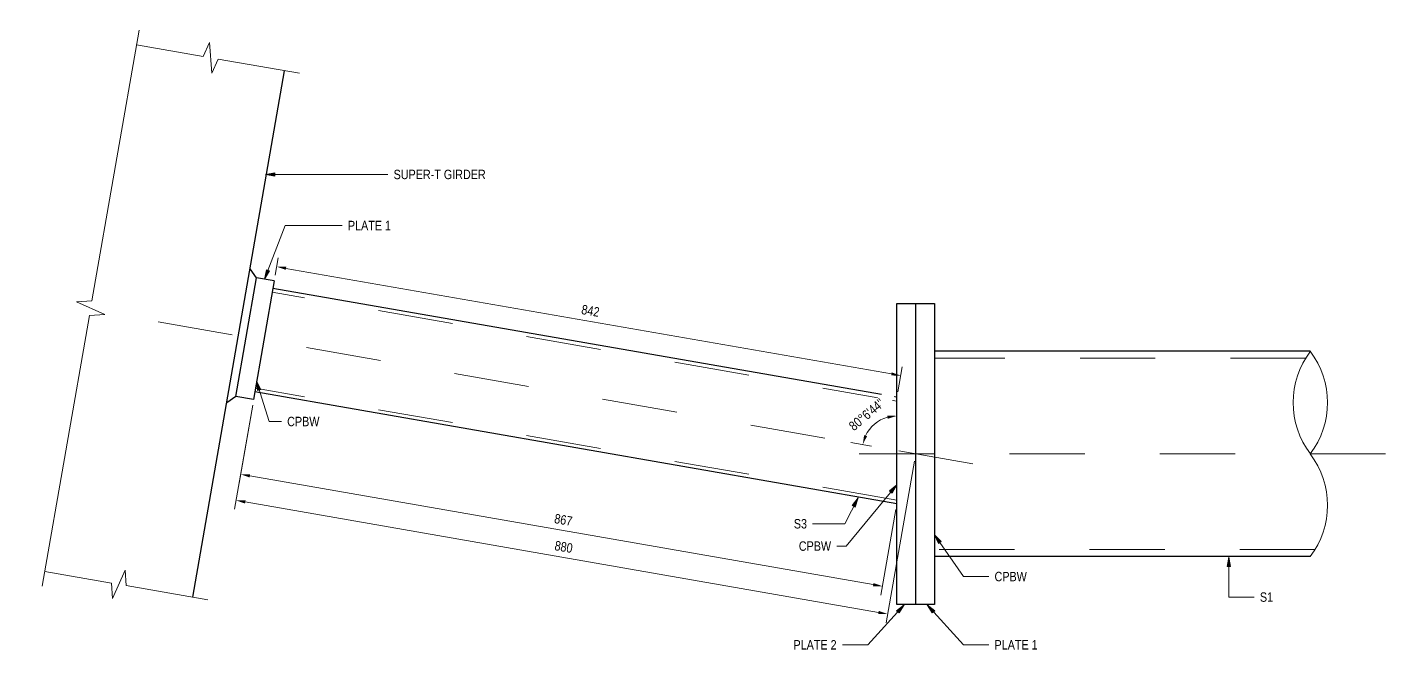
# Model space of a CAD drawing. Header units: metres. Extents: x -1108 to -1097, y 3 to 518.
# Drawn here: x -1099.114 to -1097.287, y 511.99 to 512.817 of the extents above; entities that cross this region are included whole.
import ezdxf

# ---------------------------------------------------------------- set-up
doc = ezdxf.new("R2010")
doc.units = ezdxf.units.M
doc.linetypes.add('JacobsCenter', pattern=[0.015, 0.009, -0.0015, 0.003, -0.0015])
doc.linetypes.add('JacobsDash', pattern=[0.0045, 0.003, -0.0015])
doc.layers.get('Defpoints').update_dxf_attribs({"color": 41})
for name, color, linetype, lineweight in [('A-ANNO-DIMS', 7, 'Continuous', 9), ('A-DETL', 7, 'Continuous', 13), ('A-DETL-GENF', 7, 'Continuous', 9), ('G-ANNO-TEXT', 7, 'Continuous', 9)]:
    doc.layers.add(name, color=color, linetype=linetype, lineweight=lineweight)
doc.styles.add('Arial Narrow_1', font='ARIALN.TTF', dxfattribs={"height": 0.0125})
doc.dimstyles.new('Dimension_Angle_O__DMS_', dxfattribs={"dimscale": 0.3048, "dimtxt": 0.012793, "dimasz": 0.04101, "dimexe": 0.03937, "dimexo": 0.026247, "dimgap": 0.032808, "dimtad": 1, "dimdec": 3, "dimlfac": 1000, "dimrnd": 0.001, "dimzin": 0, "dimdsep": 46, "dimtxsty": 'Arial Narrow_1', "dimsah": 1, "dimcen": 0.09, "dimaunit": 1, "dimadec": 4, "dimazin": 0, "dimtfac": 1, "dimtdec": 4, "dimtix": 1, "dimtmove": 0, "dimatfit": 3, "dimfxl": 1, "dimtvp": 1, "dimtfill": 1, "dimtolj": 1, "dimtzin": 0, "dimlwd": 18, "dimlwe": 18, "dimarcsym": 2})
doc.dimstyles.new('Dimension_Standard_O__mm__1', dxfattribs={"dimscale": 0.3048, "dimtxt": 0.012793, "dimasz": 0.04101, "dimexe": 0.03937, "dimexo": 0.024606, "dimgap": 0.024606, "dimtad": 1, "dimdec": 0, "dimlfac": 1000, "dimzin": 0, "dimdsep": 46, "dimtxsty": 'Arial Narrow_1', "dimsah": 1, "dimcen": 0.09, "dimaunit": 1, "dimadec": 4, "dimazin": 0, "dimtfac": 1, "dimtdec": 4, "dimtix": 1, "dimtmove": 0, "dimatfit": 3, "dimfxl": 1, "dimtvp": 1, "dimtfill": 1, "dimtolj": 1, "dimtzin": 0, "dimlwd": 18, "dimlwe": 18, "dimarcsym": 2})

# ---------------------------------------------------------------- blocks, each defined once
blk = doc.blocks.new('CS_DET_Pile-Column_BreakLine - Tubular BreakLine-9185518-DRG-2873204 - SECTION 4')
at = {"layer": 'A-DETL-GENF', "lineweight": 18}
for centre, start, end in [((0.2048, -0.0903), 52.9573, 127.0427), ((0.0683, 0.0907), 232.9573, 307.0427), ((0.2048, 0.0907), 232.9573, 307.0427)]:
    blk.add_arc(centre, 0.1133, start, end, dxfattribs=at)
blk = doc.blocks.new('CS_DET_BreakLine_ViewScale - Std Break-9185527-DRG-2873204 - SECTION 4')
at = {"layer": 'A-DETL-GENF'}
for p, q in [((0.095, 0.02), (0.09, 0)), ((0.105, -0.02), (0.095, 0.02)), ((0.09, 0), (-0.02, 0)), ((0.11, 0), (0.105, -0.02)), ((0.2, 0), (0.11, 0))]:
    blk.add_line(p, q, dxfattribs=at)
blk = doc.blocks.new('CS_DET_BreakLine_ViewScale - Std Break-9185529-DRG-2873204 - SECTION 4')
at = {"layer": 'A-DETL-GENF'}
for p, q in [((0.095, -0.02), (0.105, 0.02)), ((0.105, 0.02), (0.11, 0)), ((-0.02, 0), (0.09, 0)), ((0.09, 0), (0.095, -0.02)), ((0.11, 0), (0.2, 0))]:
    blk.add_line(p, q, dxfattribs=at)
blk = doc.blocks.new('CS_DET_BreakLine_ViewScale - Std Break-9185534-DRG-2873204 - SECTION 4')
at = {"layer": 'A-DETL-GENF'}
for p, q in [((0.3502, -0.02), (0.3602, 0.02)), ((0.3602, 0.02), (0.3652, 0)), ((-0.02, 0), (0.3452, 0)), ((0.3452, 0), (0.3502, -0.02)), ((0.3652, 0), (0.7303, 0))]:
    blk.add_line(p, q, dxfattribs=at)
blk = doc.blocks.new('DIMBLOCK16-DRG-2873204 - SECTION 4')
at = {"layer": 'A-ANNO-DIMS', "color": 0, "lineweight": 18, "transparency": 16777216}
for p, q in [((-1098.8142, 512.3148), (-1098.8384, 512.1763)), ((-1097.934, 512.24), (-1097.9714, 512.0252)), ((-1098.824, 512.186), (-1097.9817, 512.0391))]:
    blk.add_line(p, q, dxfattribs=at)
at = {"layer": 'A-ANNO-DIMS', "color": 0, "transparency": 16777216}
for points in [[(-1098.8236, 512.188), (-1098.8244, 512.1839), (-1098.8363, 512.1881)], [(-1097.9813, 512.0412), (-1097.9821, 512.0371), (-1097.9694, 512.037)]]:
    blk.add_solid(points, dxfattribs=at)
at = {"layer": 'Defpoints', "color": 0, "transparency": 16777216}
for p in [(-1098.8129, 512.3222), (-1097.9327, 512.2474), (-1097.9694, 512.037)]:
    blk.add_point(p, dxfattribs=at)
at = {"layer": 'A-ANNO-DIMS', "color": 0, "lineweight": 18, "transparency": 16777216, "insert": (-1098.4005, 512.1262), "char_height": 0.0125, "width": 0.02851, "attachment_point": 5, "rotation": 350.1124, "style": 'Arial Narrow_1', "bg_fill": 3, "box_fill_scale": 1.1, "bg_fill_color": 256, "bg_fill_true_color": 13158600, "bg_fill_transparency": 0}
blk.add_mtext('\\A1;880', dxfattribs=at)
blk = doc.blocks.new('DIMBLOCK17-DRG-2873204 - SECTION 4')
at = {"layer": 'A-ANNO-DIMS', "color": 0, "lineweight": 18, "transparency": 16777216}
for p, q in [((-1097.9573, 512.3164), (-1097.9573, 512.2884)), ((-1098.0185, 512.2649), (-1097.9909, 512.2601))]:
    blk.add_line(p, q, dxfattribs=at)
blk.add_arc((-1097.9573, 512.2542), 0.0462, 105.5645, 154.5479, dxfattribs=at)
at = {"layer": 'A-ANNO-DIMS', "color": 0, "transparency": 16777216}
for points in [[(-1097.9699, 512.3008), (-1097.9694, 512.2966), (-1097.9573, 512.3004)], [(-1097.997, 512.2734), (-1098.0009, 512.2747), (-1098.0027, 512.2622)]]:
    blk.add_solid(points, dxfattribs=at)
at = {"layer": 'Defpoints', "color": 0, "transparency": 16777216}
blk.add_point((-1097.9573, 512.2542), dxfattribs=at)
at = {"layer": 'A-ANNO-DIMS', "color": 0, "lineweight": 18, "transparency": 16777216, "insert": (-1097.9975, 512.3021), "char_height": 0.0125, "width": 0.084555, "attachment_point": 5, "rotation": 40.0562, "style": 'Arial Narrow_1', "bg_fill": 3, "box_fill_scale": 1.1, "bg_fill_color": 256, "bg_fill_true_color": 13158600, "bg_fill_transparency": 0}
blk.add_mtext('\\A1;80°6\'44"', dxfattribs=at)
at = {"layer": 'Defpoints', "color": 0, "transparency": 16777216}
for p in [(-1097.9573, 512.3244), (-1097.978, 512.2955), (-1098.0264, 512.2663)]:
    blk.add_point(p, dxfattribs=at)
blk = doc.blocks.new('DIMBLOCK18-DRG-2873204 - SECTION 4')
at = {"layer": 'A-ANNO-DIMS', "color": 0, "lineweight": 18, "transparency": 16777216}
for p, q in [((-1098.7842, 512.4872), (-1098.7801, 512.5105)), ((-1098.7699, 512.4965), (-1097.9646, 512.3562)), ((-1097.956, 512.3325), (-1097.9502, 512.3658))]:
    blk.add_line(p, q, dxfattribs=at)
at = {"layer": 'A-ANNO-DIMS', "color": 0, "transparency": 16777216}
for points in [[(-1098.7695, 512.4986), (-1098.7702, 512.4945), (-1098.7822, 512.4987)], [(-1097.9642, 512.3582), (-1097.9649, 512.3541), (-1097.9522, 512.354)]]:
    blk.add_solid(points, dxfattribs=at)
at = {"layer": 'Defpoints', "color": 0, "transparency": 16777216}
for p in [(-1098.7855, 512.4798), (-1097.9522, 512.354), (-1097.9573, 512.3251)]:
    blk.add_point(p, dxfattribs=at)
at = {"layer": 'A-ANNO-DIMS', "color": 0, "lineweight": 18, "transparency": 16777216, "insert": (-1098.3648, 512.44), "char_height": 0.0125, "width": 0.02851, "attachment_point": 5, "rotation": 350.1124, "style": 'Arial Narrow_1', "bg_fill": 3, "box_fill_scale": 1.1, "bg_fill_color": 256, "bg_fill_true_color": 13158600, "bg_fill_transparency": 0}
blk.add_mtext('\\A1;842', dxfattribs=at)
blk = doc.blocks.new('DIMBLOCK19-DRG-2873204 - SECTION 4')
at = {"layer": 'A-ANNO-DIMS', "color": 0, "lineweight": 18, "transparency": 16777216}
for p, q in [((-1098.8142, 512.3148), (-1098.8323, 512.211)), ((-1098.8179, 512.2207), (-1097.9887, 512.0761)), ((-1097.9586, 512.1759), (-1097.9784, 512.0621))]:
    blk.add_line(p, q, dxfattribs=at)
at = {"layer": 'A-ANNO-DIMS', "color": 0, "transparency": 16777216}
for points in [[(-1098.8176, 512.2227), (-1098.8183, 512.2186), (-1098.8303, 512.2228)], [(-1097.9883, 512.0782), (-1097.989, 512.074), (-1097.9763, 512.074)]]:
    blk.add_solid(points, dxfattribs=at)
at = {"layer": 'Defpoints', "color": 0, "transparency": 16777216}
for p in [(-1098.8129, 512.3222), (-1097.9573, 512.1833), (-1097.9763, 512.074)]:
    blk.add_point(p, dxfattribs=at)
at = {"layer": 'A-ANNO-DIMS', "color": 0, "lineweight": 18, "transparency": 16777216, "insert": (-1098.4009, 512.1621), "char_height": 0.0125, "width": 0.02851, "attachment_point": 5, "rotation": 350.1124, "style": 'Arial Narrow_1', "bg_fill": 3, "box_fill_scale": 1.1, "bg_fill_color": 256, "bg_fill_true_color": 13158600, "bg_fill_transparency": 0}
blk.add_mtext('\\A1;867', dxfattribs=at)

msp = doc.modelspace()

# ---------------------------------------------------------------- hatches: boundary and pattern name
at = {"layer": 'G-ANNO-TEXT'}
for points in [[(-1098.7970145, 512.6212943), (-1098.7845145, 512.6190902), (-1098.7845145, 512.6234983)], [(-1098.7983782, 512.4822583), (-1098.7918156, 512.493123), (-1098.7959273, 512.4947123)], [(-1098.8092074, 512.3465533), (-1098.8075624, 512.3339676), (-1098.803357, 512.3352892)], [(-1097.9573324, 512.2089106), (-1097.9669954, 512.2006805), (-1097.9635978, 512.1978719)], [(-1098.0089602, 512.191382), (-1098.0166106, 512.1812538), (-1098.0126852, 512.179248)], [(-1097.9072618, 512.1425295), (-1097.9019566, 512.1309985), (-1097.8983327, 512.1335084)], [(-1097.5157215, 512.1126623), (-1097.5179256, 512.1001623), (-1097.5135174, 512.1001623)], [(-1097.9475871, 512.0492122), (-1097.9576268, 512.0414461), (-1097.9543652, 512.0384807)], [(-1097.9169557, 512.0492122), (-1097.9101776, 512.0384807), (-1097.906916, 512.0414461)]]:
    msp.add_hatch(color=256, dxfattribs=at).paths.add_polyline_path(points)

# ---------------------------------------------------------------- linework, layer by layer
at = {"layer": 'A-DETL', "lineweight": 25}
for p, q in [((-1098.8936226, 512.0593593), (-1098.7716518, 512.7591117)), ((-1098.8090484, 512.483914), (-1098.8175202, 512.4959626)), ((-1098.836523, 512.3262906), (-1098.8090484, 512.483914)), ((-1098.7854629, 512.4798029), (-1098.8129376, 512.3221795)), ((-1098.7854629, 512.4798029), (-1098.8090484, 512.483914)), ((-1097.9572714, 512.3251413), (-1098.7872058, 512.4698037)), ((-1097.9572714, 512.4498805), (-1097.9072714, 512.4498805)), ((-1097.9572714, 512.0498805), (-1097.9572714, 512.4498805)), ((-1097.9322714, 512.4498805), (-1097.9322714, 512.0498805)), ((-1097.9072714, 512.4498805), (-1097.9072714, 512.0498805)), ((-1097.4072714, 512.3864306), (-1097.9072714, 512.3864306)), ((-1098.836523, 512.3262906), (-1098.8485718, 512.3178178)), ((-1098.8129376, 512.3221795), (-1098.836523, 512.3262906)), ((-1097.9572714, 512.183335), (-1098.8111946, 512.3321787)), ((-1097.4072714, 512.1133306), (-1097.9072714, 512.1133306)), ((-1097.9072714, 512.0498805), (-1097.9572714, 512.0498805))]:
    msp.add_line(p, q, dxfattribs=at)
at = {"layer": 'A-DETL', "linetype": 'JacobsDash', "lineweight": 18}
for p, q in [((-1097.9572714, 512.320066), (-1098.7880644, 512.4648779)), ((-1097.4135915, 512.3771306), (-1097.9072714, 512.3771306)), ((-1097.9572714, 512.1884104), (-1098.8103361, 512.3371044)), ((-1097.4009513, 512.1226306), (-1097.9072714, 512.1226306))]:
    msp.add_line(p, q, dxfattribs=at)
at = {"layer": 'A-DETL', "linetype": 'JacobsCenter'}
for p, q in [((-1097.8561219, 512.2366072), (-1098.9506252, 512.4273854)), ((-1098.0072714, 512.2498805), (-1097.2872714, 512.2498805))]:
    msp.add_line(p, q, dxfattribs=at)
at = {"layer": 'G-ANNO-TEXT'}
for p, q in [((-1098.7845145, 512.6234983), (-1098.7970145, 512.6212943)), ((-1098.7970145, 512.6212943), (-1098.7845145, 512.6190902)), ((-1098.7970145, 512.6212943), (-1098.6342138, 512.6212943)), ((-1098.7845145, 512.6190902), (-1098.7845145, 512.6234983)), ((-1098.7983782, 512.4822583), (-1098.7708787, 512.553402)), ((-1098.7708787, 512.553402), (-1098.6950106, 512.553402)), ((-1098.7959273, 512.4947123), (-1098.7983782, 512.4822583)), ((-1098.7983782, 512.4822583), (-1098.7918156, 512.493123)), ((-1098.7918156, 512.493123), (-1098.7959273, 512.4947123)), ((-1098.8092074, 512.3465533), (-1098.8075624, 512.3339676)), ((-1098.803357, 512.3352892), (-1098.8092074, 512.3465533)), ((-1098.8092074, 512.3465533), (-1098.7923511, 512.2929169)), ((-1098.8075624, 512.3339676), (-1098.803357, 512.3352892)), ((-1098.7923511, 512.2929169), (-1098.7758183, 512.2929169)), ((-1097.9573324, 512.2089106), (-1098.0247172, 512.1273938)), ((-1097.9573324, 512.2089106), (-1097.9669954, 512.2006805)), ((-1097.9669954, 512.2006805), (-1097.9635978, 512.1978719)), ((-1097.9635978, 512.1978719), (-1097.9573324, 512.2089106)), ((-1098.0089602, 512.191382), (-1098.0265042, 512.1570475)), ((-1098.0089602, 512.191382), (-1098.0166106, 512.1812538)), ((-1098.0166106, 512.1812538), (-1098.0126852, 512.179248)), ((-1098.0126852, 512.179248), (-1098.0089602, 512.191382)), ((-1098.0664389, 512.1570475), (-1098.0693134, 512.1570475)), ((-1098.0265042, 512.1570475), (-1098.0664389, 512.1570475)), ((-1097.9072618, 512.1425295), (-1097.9019566, 512.1309985)), ((-1097.8983327, 512.1335084), (-1097.9072618, 512.1425295)), ((-1097.9072618, 512.1425295), (-1097.8687151, 512.0868744)), ((-1098.0368524, 512.1273938), (-1098.0372076, 512.1273938)), ((-1098.0247172, 512.1273938), (-1098.0368524, 512.1273938)), ((-1097.9019566, 512.1309985), (-1097.8983327, 512.1335084)), ((-1097.5157215, 512.1126623), (-1097.5179256, 512.1001623)), ((-1097.5135174, 512.1001623), (-1097.5157215, 512.1126623)), ((-1097.5157215, 512.1126623), (-1097.5157215, 512.0596029)), ((-1097.8687151, 512.0868744), (-1097.8348245, 512.0868744)), ((-1097.5179256, 512.1001623), (-1097.5135174, 512.1001623)), ((-1097.9475871, 512.0492122), (-1097.9958277, 511.9961529)), ((-1097.9475871, 512.0492122), (-1097.9576268, 512.0414461)), ((-1097.9543652, 512.0384807), (-1097.9475871, 512.0492122)), ((-1097.9169557, 512.0492122), (-1097.9101776, 512.0384807)), ((-1097.906916, 512.0414461), (-1097.9169557, 512.0492122)), ((-1097.9169557, 512.0492122), (-1097.8687151, 511.9961529)), ((-1097.5157215, 512.0596029), (-1097.4818309, 512.0596029)), ((-1097.9576268, 512.0414461), (-1097.9543652, 512.0384807)), ((-1097.9101776, 512.0384807), (-1097.906916, 512.0414461)), ((-1098.0293683, 511.9961529), (-1098.0297214, 511.9961529)), ((-1097.9958277, 511.9961529), (-1098.0293683, 511.9961529)), ((-1097.8687151, 511.9961529), (-1097.8348245, 511.9961529))]:
    msp.add_line(p, q, dxfattribs=at)

# ---------------------------------------------------------------- block references
at = {"layer": 'A-DETL-GENF'}
for name, p, rotation in [('CS_DET_BreakLine_ViewScale - Std Break-9185534-DRG-2873204 - SECTION 4', (-1099.0906519, 512.0937026), 80.11235641184658), ('CS_DET_BreakLine_ViewScale - Std Break-9185527-DRG-2873204 - SECTION 4', (-1098.7716518, 512.7591117), 170.1123564118409), ('CS_DET_Pile-Column_BreakLine - Tubular BreakLine-9185518-DRG-2873204 - SECTION 4', (-1097.4070848, 512.1133306), 90), ('CS_DET_BreakLine_ViewScale - Std Break-9185529-DRG-2873204 - SECTION 4', (-1098.8936226, 512.0593593), 170.1123564118095)]:
    msp.add_blockref(name, p, dxfattribs=dict(at, rotation=rotation))

# ---------------------------------------------------------------- next in the draw order: texts
at = {"layer": 'G-ANNO-TEXT', "char_height": 0.0125, "attachment_point": 1, "style": 'Arial Narrow_1', "bg_fill": 3, "box_fill_scale": 1, "bg_fill_color": 256, "bg_fill_true_color": 13158600, "bg_fill_transparency": 0}
for s, insert in [('SUPER-T GIRDER', (-1098.6267138, 512.6275443)), ('PLATE 1', (-1098.6875106, 512.559652)), ('CPBW', (-1098.7683183, 512.2991669)), ('S3', (-1098.0943421, 512.1632975)), ('CPBW', (-1098.0877024, 512.1336438)), ('CPBW', (-1097.8273245, 512.0931244)), ('S1', (-1097.4743309, 512.0658529)), ('PLATE 2', (-1098.0947683, 512.0024029)), ('PLATE 1', (-1097.8273245, 512.0024029))]:
    msp.add_mtext(s, dxfattribs=dict(at, insert=insert))

# ---------------------------------------------------------------- next in the draw order: dimensions: what is measured, and where the dimension line sits
at = {"layer": 'A-ANNO-DIMS', "lineweight": 18}
dim = msp.add_linear_dim(base=(-1097.969378, 512.0369984), p1=(-1098.8129376, 512.3221795), p2=(-1097.9327007, 512.2474177), angle=350.1123564, dimstyle='Dimension_Standard_O__mm__1', override={"dimpost": '<>', "dimfxl": 0.883406}, dxfattribs=at)
dim.commit()
dim.dimension.update_dxf_attribs({"geometry": 'DIMBLOCK16-DRG-2873204 - SECTION 4', "text_midpoint": (-1098.4004586, 512.1262297)})

# ---------------------------------------------------------------- next in the draw order: dimensions: what is measured, and where the dimension line sits
dim = msp.add_angular_dim_3p(base=(-1097.9780134, 512.2954717), center=(-1097.9572714, 512.2542382), p1=(-1097.9572714, 512.3243949), p2=(-1098.026386, 512.2662852), dimstyle='Dimension_Angle_O__DMS_', override={"dimpost": '<>', "dimfxl": 0.090297}, dxfattribs=at)
dim.commit()
dim.dimension.update_dxf_attribs({"geometry": 'DIMBLOCK17-DRG-2873204 - SECTION 4', "text_midpoint": (-1097.9975176, 512.3021063)})

# ---------------------------------------------------------------- next in the draw order: dimensions: what is measured, and where the dimension line sits
dim = msp.add_linear_dim(base=(-1097.9522395, 512.3540094), p1=(-1098.7854629, 512.4798029), p2=(-1097.9572714, 512.3251413), angle=350.1123564, dimstyle='Dimension_Standard_O__mm__1', override={"dimpost": '<>', "dimfxl": 0.842509}, dxfattribs=at)
dim.commit()
dim.dimension.update_dxf_attribs({"geometry": 'DIMBLOCK18-DRG-2873204 - SECTION 4', "text_midpoint": (-1098.364823, 512.4400165)})

# ---------------------------------------------------------------- next in the draw order: dimensions: what is measured, and where the dimension line sits
dim = msp.add_linear_dim(base=(-1097.9763368, 512.0739558), p1=(-1098.8129376, 512.3221795), p2=(-1097.9572714, 512.183335), angle=350.1123564, dimstyle='Dimension_Standard_O__mm__1', override={"dimpost": '<>', "dimfxl": 0.866858}, dxfattribs=at)
dim.commit()
dim.dimension.update_dxf_attribs({"geometry": 'DIMBLOCK19-DRG-2873204 - SECTION 4', "text_midpoint": (-1098.4009146, 512.1620536)})

doc.saveas('drawing.dxf')
